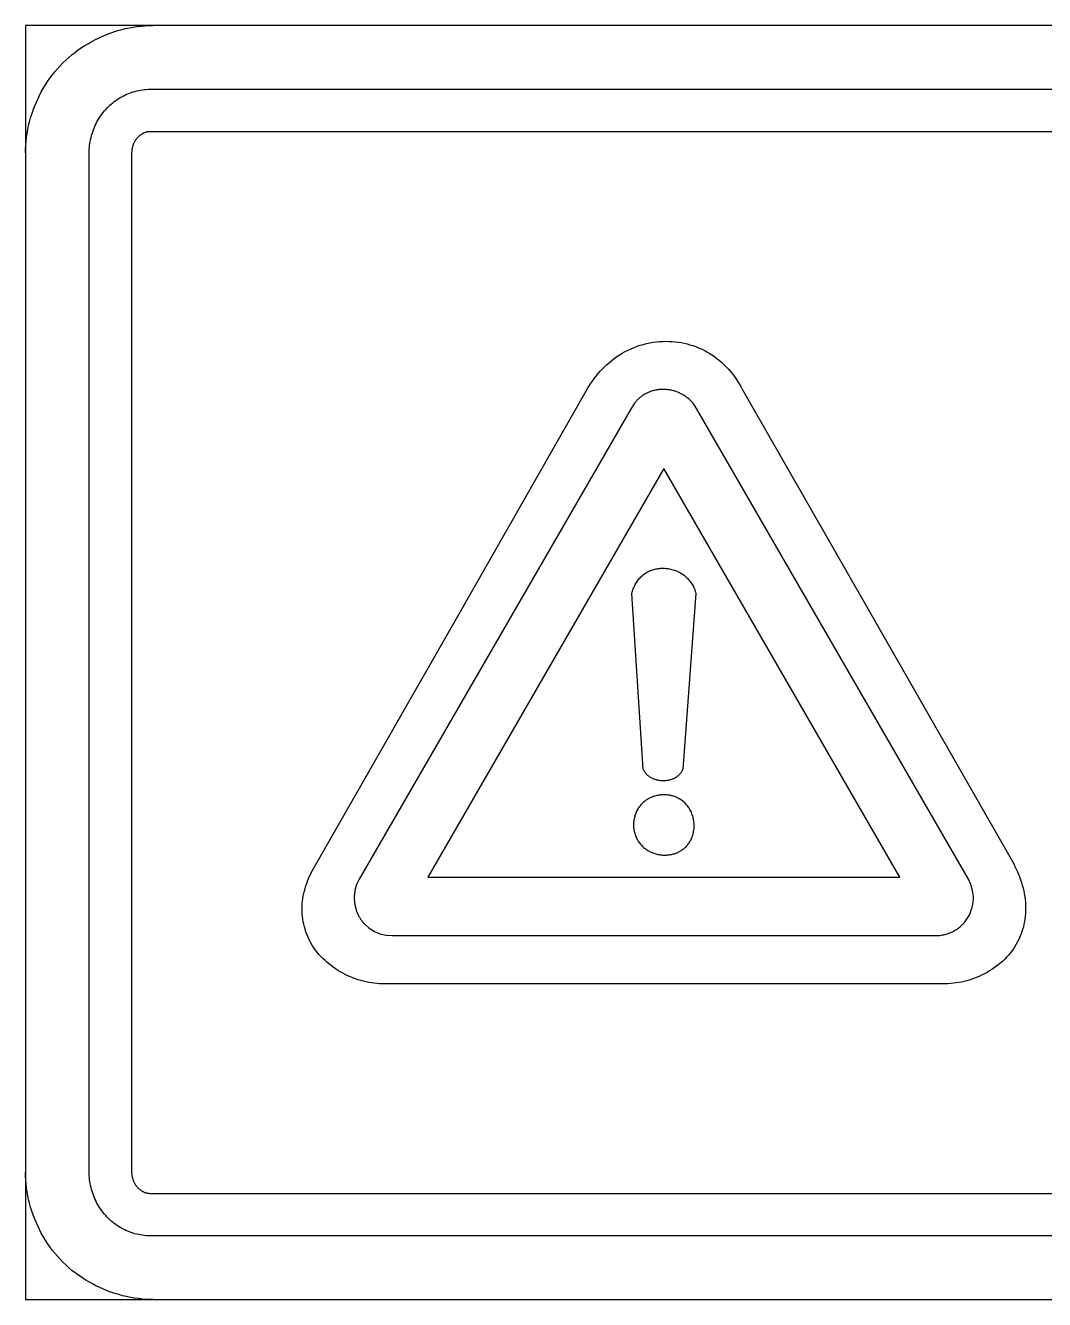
# Model space of a CAD drawing. Header units: millimetres. Extents: x 0 to 100, y -1 to 80.
# Drawn here: x 45.7 to 48.099, y 21.16 to 24.16 of the extents above; entities that cross this region are included whole.
import ezdxf

# ---------------------------------------------------------------- set-up
doc = ezdxf.new("R2010")
doc.units = ezdxf.units.MM
doc.layers.add('4403-06244_0', color=7, linetype='Continuous')

msp = doc.modelspace()

# ---------------------------------------------------------------- linework, layer by layer
at = {"layer": '4403-06244_0', "color": 7, "linetype": 'Continuous'}
for p, q in [((54.5, 24.16), (45.7, 24.16)), ((45.7, 24.16), (45.7, 21.16)), ((45.9929, 24.0099), (54.207, 24.0099)), ((54.25, 23.9099), (45.9929, 23.9099)), ((45.85, 21.4603), (45.85, 23.8594)), ((45.95, 23.8594), (45.95, 21.4603)), ((46.7146, 22.7638), (47.0228, 23.3038)), ((47.3876, 23.3038), (47.6967, 22.7638)), ((47.1262, 23.2582), (46.4857, 22.1497)), ((47.1339, 23.2703), (47.1262, 23.2582)), ((47.28, 23.2582), (47.2718, 23.2703)), ((47.92, 22.1497), (47.28, 23.2582)), ((47.2031, 23.117), (46.6472, 22.1541)), ((47.759, 22.1541), (47.2031, 23.117)), ((47.1547, 22.409), (47.1277, 22.8227)), ((47.2785, 22.8227), (47.2475, 22.409)), ((46.4056, 22.2224), (46.7146, 22.7638)), ((47.6967, 22.7638), (48.0268, 22.1857)), ((46.3773, 22.1729), (46.4056, 22.2224)), ((46.4857, 22.1497), (46.4796, 22.137)), ((46.6472, 22.1541), (47.759, 22.1541)), ((47.926, 22.137), (47.92, 22.1497)), ((46.4758, 22.1233), (46.4742, 22.109)), ((46.4796, 22.137), (46.4758, 22.1233)), ((47.9298, 22.1233), (47.926, 22.137)), ((47.932, 22.109), (47.9298, 22.1233)), ((46.4989, 22.0437), (46.5093, 22.0343)), ((46.5093, 22.0343), (46.5214, 22.0266)), ((46.5214, 22.0266), (46.5346, 22.0211)), ((46.5346, 22.0211), (46.5489, 22.0178)), ((46.5489, 22.0178), (46.5632, 22.0167)), ((46.5632, 22.0167), (47.843, 22.0167)), ((47.8659, 21.9034), (46.54, 21.9034)), ((45.9929, 21.4099), (54.207, 21.4099)), ((54.207, 21.3099), (45.9929, 21.3099)), ((45.7, 21.16), (54.5, 21.16)), ((46, 21.1599), (45.994, 21.16))]:
    msp.add_line(p, q, dxfattribs=at)
for points in [[(45.7, 23.8599), (45.7002, 23.8691), (45.7006, 23.8783), (45.7014, 23.8875), (45.7024, 23.8967), (45.7038, 23.906), (45.7054, 23.9151), (45.7074, 23.9243), (45.7096, 23.9334), (45.7121, 23.9425), (45.7149, 23.9515), (45.718, 23.9604), (45.7213, 23.9692), (45.7249, 23.978), (45.7288, 23.9866), (45.7329, 23.9951), (45.7373, 24.0035), (45.742, 24.0118), (45.7469, 24.0199), (45.752, 24.0279), (45.7574, 24.0357), (45.7631, 24.0433), (45.769, 24.0508), (45.7751, 24.058), (45.7814, 24.065), (45.788, 24.0719), (45.7949, 24.0785), (45.8019, 24.0848), (45.8091, 24.0909), (45.8166, 24.0968), (45.8242, 24.1025), (45.832, 24.1079), (45.84, 24.113), (45.8481, 24.1179), (45.8564, 24.1226), (45.8648, 24.127), (45.8733, 24.1311), (45.8819, 24.135), (45.8907, 24.1386), (45.8995, 24.1419), (45.9084, 24.145), (45.9174, 24.1478), (45.9265, 24.1503), (45.9356, 24.1525), (45.9448, 24.1545), (45.9539, 24.1561), (45.9632, 24.1575), (45.9724, 24.1585), (45.9816, 24.1593), (45.9908, 24.1597), (46, 24.1599)], [(45.85, 23.8594), (45.8501, 23.864), (45.8503, 23.8686), (45.8506, 23.8732), (45.8511, 23.8778), (45.8518, 23.8824), (45.8525, 23.887), (45.8534, 23.8915), (45.8545, 23.8961), (45.8556, 23.9006), (45.8569, 23.9051), (45.8584, 23.9096), (45.8599, 23.914), (45.8616, 23.9184), (45.8635, 23.9227), (45.8654, 23.927), (45.8675, 23.9312), (45.8698, 23.9354), (45.8721, 23.9395), (45.8746, 23.9435), (45.8772, 23.9474), (45.8799, 23.9513), (45.8827, 23.955), (45.8857, 23.9587), (45.8888, 23.9622), (45.892, 23.9657), (45.8952, 23.9689), (45.8985, 23.9721), (45.9019, 23.9751), (45.9055, 23.978), (45.9091, 23.9808), (45.9128, 23.9835), (45.9165, 23.9861), (45.9204, 23.9885), (45.9243, 23.9909), (45.9283, 23.9931), (45.9324, 23.9952), (45.9365, 23.9971), (45.9406, 23.999), (45.9448, 24.0007), (45.9491, 24.0022), (45.9534, 24.0036), (45.9577, 24.0049), (45.9621, 24.0061), (45.9664, 24.0071), (45.9708, 24.0079), (45.9752, 24.0086), (45.9797, 24.0092), (45.9841, 24.0096), (45.9885, 24.0098), (45.9929, 24.0099)], [(45.9929, 23.9099), (45.9917, 23.9099), (45.9904, 23.9098), (45.9892, 23.9097), (45.9879, 23.9095), (45.9867, 23.9093), (45.9854, 23.909), (45.9842, 23.9087), (45.983, 23.9083), (45.9818, 23.9079), (45.9805, 23.9075), (45.9794, 23.907), (45.9782, 23.9065), (45.977, 23.9059), (45.9758, 23.9053), (45.9747, 23.9047), (45.9736, 23.904), (45.9725, 23.9033), (45.9714, 23.9025), (45.9703, 23.9018), (45.9693, 23.901), (45.9682, 23.9002), (45.9672, 23.8993), (45.9663, 23.8984), (45.9653, 23.8975), (45.9644, 23.8966), (45.9635, 23.8956), (45.9626, 23.8946), (45.9618, 23.8936), (45.9608, 23.8924), (45.9598, 23.8912), (45.959, 23.8899), (45.9581, 23.8886), (45.9573, 23.8872), (45.9566, 23.8859), (45.9558, 23.8845), (45.9552, 23.8831), (45.9545, 23.8817), (45.9539, 23.8803), (45.9534, 23.8789), (45.9529, 23.8774), (45.9524, 23.876), (45.952, 23.8745), (45.9516, 23.873), (45.9513, 23.8715), (45.951, 23.87), (45.9507, 23.8685), (45.9505, 23.867), (45.9503, 23.8655), (45.9502, 23.864), (45.9501, 23.8625), (45.95, 23.8609), (45.95, 23.8594)], [(47.0228, 23.3038), (47.0266, 23.3102), (47.0306, 23.3164), (47.0347, 23.3225), (47.0391, 23.3286), (47.0436, 23.3344), (47.0484, 23.3402), (47.0533, 23.3458), (47.0584, 23.3513), (47.0637, 23.3566), (47.0691, 23.3617), (47.0747, 23.3666), (47.0805, 23.3713), (47.0864, 23.3759), (47.0925, 23.3802), (47.0987, 23.3843), (47.1051, 23.3882), (47.1118, 23.392), (47.1187, 23.3955), (47.1258, 23.3988), (47.1329, 23.4018), (47.1401, 23.4045), (47.1475, 23.4069), (47.1549, 23.4091), (47.1624, 23.411), (47.1699, 23.4126), (47.1776, 23.414), (47.1852, 23.415), (47.1929, 23.4157), (47.2006, 23.4162), (47.2084, 23.4163), (47.2155, 23.4162), (47.2226, 23.4158), (47.2297, 23.4152), (47.2368, 23.4143), (47.2438, 23.4131), (47.2508, 23.4117), (47.2577, 23.4101), (47.2646, 23.4082), (47.2714, 23.4061), (47.2781, 23.4037), (47.2847, 23.4011), (47.2912, 23.3982), (47.2976, 23.3951), (47.3039, 23.3918), (47.3101, 23.3882), (47.3162, 23.3843), (47.3222, 23.3802), (47.328, 23.3759), (47.3337, 23.3713), (47.3392, 23.3666), (47.3445, 23.3616), (47.3497, 23.3565), (47.3547, 23.3512), (47.3595, 23.3458), (47.3641, 23.3401), (47.3686, 23.3344), (47.3728, 23.3285), (47.3768, 23.3225), (47.3806, 23.3163), (47.3842, 23.3101), (47.3876, 23.3038)], [(47.1959, 23.3027), (47.1941, 23.3026), (47.1923, 23.3025), (47.1904, 23.3023), (47.1885, 23.3021), (47.1867, 23.3018), (47.1848, 23.3015), (47.183, 23.3012), (47.1811, 23.3008), (47.1792, 23.3003), (47.1774, 23.2998), (47.1756, 23.2993), (47.1737, 23.2987), (47.1719, 23.298), (47.1701, 23.2974), (47.1683, 23.2967), (47.1665, 23.2959), (47.1648, 23.2951), (47.163, 23.2943), (47.1613, 23.2934), (47.1596, 23.2925), (47.1579, 23.2915), (47.1562, 23.2905), (47.1546, 23.2895), (47.153, 23.2884), (47.1514, 23.2873), (47.1498, 23.2862), (47.1483, 23.2851), (47.1468, 23.2839), (47.1453, 23.2826), (47.1439, 23.2814), (47.1425, 23.2801), (47.1411, 23.2788), (47.1398, 23.2774), (47.1385, 23.276), (47.1373, 23.2746), (47.1361, 23.2732), (47.135, 23.2717), (47.1339, 23.2703)], [(47.2718, 23.2703), (47.2704, 23.2719), (47.2691, 23.2734), (47.2677, 23.275), (47.2662, 23.2765), (47.2647, 23.2779), (47.2631, 23.2794), (47.2615, 23.2808), (47.2599, 23.2821), (47.2582, 23.2835), (47.2565, 23.2848), (47.2548, 23.286), (47.253, 23.2872), (47.2512, 23.2884), (47.2493, 23.2896), (47.2474, 23.2907), (47.2455, 23.2917), (47.2436, 23.2928), (47.2416, 23.2937), (47.2397, 23.2947), (47.2377, 23.2956), (47.2357, 23.2964), (47.2336, 23.2972), (47.2316, 23.2979), (47.2295, 23.2986), (47.2274, 23.2993), (47.2253, 23.2999), (47.2232, 23.3004), (47.2211, 23.3009), (47.219, 23.3014), (47.2169, 23.3018), (47.2148, 23.3021), (47.2127, 23.3024), (47.2106, 23.3027), (47.2085, 23.3028), (47.2064, 23.303), (47.2043, 23.303), (47.2022, 23.303), (47.2001, 23.303), (47.198, 23.3028), (47.1959, 23.3027)], [(47.1277, 22.8227), (47.1284, 22.8254), (47.1292, 22.828), (47.13, 22.8307), (47.131, 22.8333), (47.1321, 22.8359), (47.1332, 22.8385), (47.1344, 22.841), (47.1357, 22.8435), (47.1371, 22.846), (47.1386, 22.8484), (47.1402, 22.8507), (47.1418, 22.853), (47.1435, 22.8553), (47.1453, 22.8574), (47.1472, 22.8595), (47.1491, 22.8615), (47.1511, 22.8635), (47.1532, 22.8653), (47.1554, 22.8671), (47.1576, 22.8687), (47.1599, 22.8703), (47.1622, 22.8717), (47.1646, 22.8731), (47.167, 22.8743), (47.1695, 22.8755), (47.172, 22.8765), (47.1746, 22.8775), (47.1772, 22.8783), (47.1798, 22.8791), (47.1825, 22.8798), (47.1852, 22.8803), (47.1879, 22.8808), (47.1907, 22.8812), (47.1934, 22.8815), (47.1962, 22.8817), (47.1989, 22.8819), (47.2017, 22.8819), (47.2045, 22.8818), (47.2074, 22.8816), (47.2103, 22.8814), (47.2132, 22.881), (47.2161, 22.8805), (47.219, 22.8799), (47.2219, 22.8793), (47.2247, 22.8785), (47.2275, 22.8776), (47.2302, 22.8766), (47.2329, 22.8756), (47.2356, 22.8744), (47.2383, 22.8731), (47.2408, 22.8718), (47.2434, 22.8703), (47.2458, 22.8687), (47.2483, 22.8671), (47.2506, 22.8653), (47.2529, 22.8635), (47.255, 22.8616), (47.2572, 22.8596), (47.2592, 22.8576), (47.2612, 22.8555), (47.263, 22.8533), (47.2649, 22.851), (47.2666, 22.8486), (47.2682, 22.8462), (47.2697, 22.8438), (47.2712, 22.8413), (47.2725, 22.8388), (47.2738, 22.8362), (47.2749, 22.8335), (47.276, 22.8309), (47.2769, 22.8282), (47.2777, 22.8255), (47.2785, 22.8227)], [(47.2475, 22.409), (47.247, 22.4076), (47.2465, 22.4062), (47.2459, 22.4048), (47.2452, 22.4035), (47.2444, 22.4022), (47.2436, 22.4009), (47.2428, 22.3997), (47.2418, 22.3985), (47.2409, 22.3974), (47.2398, 22.3963), (47.2388, 22.3952), (47.2376, 22.3941), (47.2365, 22.3931), (47.2352, 22.3921), (47.234, 22.3912), (47.2327, 22.3903), (47.2313, 22.3894), (47.23, 22.3886), (47.2286, 22.3878), (47.2271, 22.3871), (47.2256, 22.3864), (47.2241, 22.3857), (47.2226, 22.3851), (47.2211, 22.3845), (47.2195, 22.384), (47.2179, 22.3835), (47.2163, 22.3831), (47.2147, 22.3827), (47.213, 22.3823), (47.2114, 22.382), (47.2097, 22.3818), (47.208, 22.3816), (47.2063, 22.3814), (47.2046, 22.3813), (47.2029, 22.3812), (47.2012, 22.3812), (47.1995, 22.3812), (47.1977, 22.3813), (47.196, 22.3815), (47.1942, 22.3816), (47.1925, 22.3819), (47.1908, 22.3822), (47.1891, 22.3825), (47.1874, 22.3829), (47.1858, 22.3833), (47.1841, 22.3838), (47.1825, 22.3843), (47.1809, 22.3849), (47.1793, 22.3855), (47.1778, 22.3861), (47.1762, 22.3868), (47.1747, 22.3876), (47.1733, 22.3883), (47.1719, 22.3892), (47.1705, 22.39), (47.1691, 22.3909), (47.1678, 22.3919), (47.1665, 22.3929), (47.1653, 22.3939), (47.1641, 22.3949), (47.163, 22.396), (47.1619, 22.3972), (47.1609, 22.3983), (47.1599, 22.3996), (47.159, 22.4008), (47.1581, 22.4021), (47.1573, 22.4034), (47.1566, 22.4047), (47.1559, 22.4061), (47.1553, 22.4075), (47.1547, 22.409)], [(47.2746, 22.2775), (47.2744, 22.2808), (47.274, 22.2839), (47.2736, 22.287), (47.2731, 22.29), (47.2724, 22.2929), (47.2717, 22.2958), (47.271, 22.2986), (47.2701, 22.3013), (47.2691, 22.3039), (47.2681, 22.3064), (47.267, 22.3089), (47.2658, 22.3113), (47.2646, 22.3136), (47.2633, 22.3158), (47.2619, 22.318), (47.2604, 22.3201), (47.2589, 22.3221), (47.2574, 22.3241), (47.2557, 22.3259), (47.2541, 22.3277), (47.2523, 22.3294), (47.2505, 22.3311), (47.2487, 22.3326), (47.2468, 22.3341), (47.2449, 22.3355), (47.2429, 22.3369), (47.2409, 22.3381), (47.2389, 22.3393), (47.2368, 22.3405), (47.2347, 22.3415), (47.2325, 22.3425), (47.2304, 22.3434), (47.2282, 22.3442), (47.2259, 22.3449), (47.2237, 22.3456), (47.2214, 22.3462), (47.2191, 22.3468), (47.2168, 22.3472), (47.2145, 22.3476), (47.2122, 22.3479), (47.2099, 22.3482), (47.2075, 22.3483), (47.2052, 22.3484), (47.2028, 22.3485), (47.2005, 22.3484), (47.1982, 22.3483), (47.1958, 22.3481), (47.1935, 22.3479), (47.1912, 22.3475), (47.1889, 22.3471), (47.1866, 22.3467), (47.1843, 22.3461), (47.182, 22.3455), (47.1798, 22.3448), (47.1776, 22.3441), (47.1754, 22.3432), (47.1732, 22.3423), (47.1711, 22.3414), (47.169, 22.3404), (47.1669, 22.3392), (47.1649, 22.3381), (47.1629, 22.3368), (47.1609, 22.3355), (47.159, 22.3341), (47.1571, 22.3327), (47.1553, 22.3312), (47.1535, 22.3296), (47.1518, 22.3279), (47.1501, 22.3262), (47.1485, 22.3244), (47.147, 22.3225), (47.1455, 22.3206), (47.144, 22.3186), (47.1427, 22.3166), (47.1414, 22.3144), (47.1401, 22.3122), (47.139, 22.3099), (47.1379, 22.3076), (47.1369, 22.3052), (47.136, 22.3027), (47.1351, 22.3002), (47.1344, 22.2976), (47.1337, 22.2949), (47.1331, 22.2922), (47.1326, 22.2894), (47.1322, 22.2865), (47.1319, 22.2836), (47.1317, 22.2806), (47.1315, 22.2775)], [(47.1315, 22.2775), (47.1317, 22.2745), (47.1319, 22.2716), (47.1322, 22.2687), (47.1326, 22.2659), (47.1331, 22.2631), (47.1337, 22.2605), (47.1344, 22.2578), (47.1352, 22.2553), (47.136, 22.2528), (47.137, 22.2503), (47.138, 22.248), (47.1391, 22.2457), (47.1402, 22.2434), (47.1414, 22.2413), (47.1427, 22.2391), (47.1441, 22.2371), (47.1455, 22.2351), (47.147, 22.2332), (47.1485, 22.2313), (47.1501, 22.2296), (47.1518, 22.2278), (47.1535, 22.2262), (47.1553, 22.2246), (47.1571, 22.2231), (47.1589, 22.2216), (47.1608, 22.2202), (47.1628, 22.2189), (47.1648, 22.2176), (47.1668, 22.2164), (47.1689, 22.2153), (47.1709, 22.2142), (47.1731, 22.2132), (47.1752, 22.2123), (47.1774, 22.2114), (47.1796, 22.2107), (47.1818, 22.2099), (47.1841, 22.2093), (47.1863, 22.2087), (47.1886, 22.2081), (47.1909, 22.2077), (47.1932, 22.2073), (47.1955, 22.207), (47.1978, 22.2067), (47.2002, 22.2065), (47.2025, 22.2064), (47.2048, 22.2064), (47.2071, 22.2064), (47.2095, 22.2065), (47.2118, 22.2067), (47.2141, 22.2069), (47.2164, 22.2072), (47.2187, 22.2075), (47.2209, 22.208), (47.2232, 22.2085), (47.2254, 22.2091), (47.2277, 22.2097), (47.2298, 22.2104), (47.232, 22.2112), (47.2341, 22.2121), (47.2362, 22.213), (47.2383, 22.214), (47.2404, 22.2151), (47.2424, 22.2162), (47.2443, 22.2174), (47.2462, 22.2187), (47.2481, 22.2201), (47.25, 22.2215), (47.2517, 22.223), (47.2535, 22.2246), (47.2552, 22.2262), (47.2568, 22.2279), (47.2584, 22.2297), (47.2599, 22.2316), (47.2613, 22.2335), (47.2627, 22.2355), (47.264, 22.2376), (47.2653, 22.2397), (47.2665, 22.2419), (47.2676, 22.2442), (47.2687, 22.2466), (47.2696, 22.249), (47.2705, 22.2516), (47.2713, 22.2541), (47.272, 22.2568), (47.2727, 22.2595), (47.2732, 22.2624), (47.2737, 22.2652), (47.2741, 22.2682), (47.2743, 22.2712), (47.2745, 22.2743), (47.2746, 22.2775)], [(46.54, 21.9034), (46.5337, 21.9036), (46.5274, 21.9041), (46.5211, 21.9047), (46.5147, 21.9056), (46.5084, 21.9066), (46.5021, 21.9079), (46.4958, 21.9094), (46.4895, 21.9111), (46.4833, 21.913), (46.4771, 21.9151), (46.4709, 21.9174), (46.4649, 21.9198), (46.4588, 21.9225), (46.4529, 21.9253), (46.4471, 21.9284), (46.4413, 21.9316), (46.4357, 21.9349), (46.4301, 21.9385), (46.4247, 21.9422), (46.4195, 21.9461), (46.4143, 21.9501), (46.4093, 21.9543), (46.4045, 21.9587), (46.3998, 21.9632), (46.3953, 21.9678), (46.391, 21.9726), (46.3869, 21.9776), (46.383, 21.9827), (46.3793, 21.9879), (46.3759, 21.993), (46.3728, 21.9983), (46.3698, 22.0037), (46.3671, 22.0091), (46.3645, 22.0147), (46.3622, 22.0203), (46.3601, 22.0261), (46.3582, 22.0318), (46.3566, 22.0377), (46.3551, 22.0436), (46.3539, 22.0496), (46.3529, 22.0556), (46.3521, 22.0616), (46.3516, 22.0676), (46.3513, 22.0737), (46.3512, 22.0798), (46.3513, 22.0859), (46.3517, 22.092), (46.3523, 22.098), (46.3531, 22.1041), (46.3541, 22.1101), (46.3554, 22.1161), (46.3568, 22.1221), (46.3584, 22.128), (46.3602, 22.1339), (46.3621, 22.1397), (46.3643, 22.1454), (46.3666, 22.1511), (46.369, 22.1567), (46.3717, 22.1622), (46.3744, 22.1676), (46.3773, 22.1729)], [(48.0268, 22.1857), (48.0298, 22.1797), (48.0327, 22.1736), (48.0355, 22.1674), (48.0381, 22.1612), (48.0406, 22.1549), (48.0429, 22.1485), (48.045, 22.142), (48.047, 22.1355), (48.0487, 22.1289), (48.0503, 22.1223), (48.0516, 22.1156), (48.0528, 22.1089), (48.0537, 22.1022), (48.0543, 22.0955), (48.0548, 22.0887), (48.0549, 22.082), (48.0549, 22.0752), (48.0545, 22.0689), (48.054, 22.0626), (48.0532, 22.0563), (48.0522, 22.05), (48.051, 22.0438), (48.0495, 22.0376), (48.0478, 22.0315), (48.0459, 22.0254), (48.0438, 22.0195), (48.0414, 22.0136), (48.0388, 22.0078), (48.0359, 22.0021), (48.0329, 21.9965), (48.0296, 21.991), (48.0261, 21.9857), (48.0224, 21.9805), (48.0185, 21.9755), (48.0144, 21.9706), (48.0101, 21.9659), (48.0056, 21.9613), (48.0009, 21.9569), (47.9961, 21.9526), (47.9911, 21.9485), (47.986, 21.9445), (47.9807, 21.9407), (47.9753, 21.9371), (47.9698, 21.9336), (47.9642, 21.9303), (47.9584, 21.9272), (47.9526, 21.9242), (47.9467, 21.9215), (47.9407, 21.9189), (47.9346, 21.9165), (47.9285, 21.9143), (47.9223, 21.9123), (47.9161, 21.9105), (47.9098, 21.9089), (47.9036, 21.9075), (47.8973, 21.9063), (47.891, 21.9053), (47.8847, 21.9045), (47.8784, 21.9039), (47.8722, 21.9036), (47.8659, 21.9034)], [(46.4742, 22.109), (46.4741, 22.1071), (46.4741, 22.1052), (46.4741, 22.1033), (46.4742, 22.1014), (46.4743, 22.0995), (46.4744, 22.0975), (46.4746, 22.0956), (46.4749, 22.0937), (46.4752, 22.0918), (46.4755, 22.0898), (46.4759, 22.0879), (46.4763, 22.086), (46.4767, 22.0841), (46.4772, 22.0821), (46.4777, 22.0802), (46.4783, 22.0784), (46.4789, 22.0765), (46.4795, 22.0746), (46.4802, 22.0728), (46.4809, 22.0709), (46.4817, 22.0691), (46.4825, 22.0673), (46.4833, 22.0655), (46.4842, 22.0638), (46.4851, 22.0621), (46.4861, 22.0604), (46.4871, 22.0587), (46.4881, 22.057), (46.4891, 22.0554), (46.4902, 22.0538), (46.4914, 22.0522), (46.4925, 22.0507), (46.4937, 22.0492), (46.495, 22.0478), (46.4962, 22.0464), (46.4975, 22.045), (46.4989, 22.0437)], [(47.843, 22.0167), (47.8457, 22.0168), (47.8484, 22.0169), (47.8511, 22.0171), (47.8538, 22.0174), (47.8565, 22.0178), (47.8592, 22.0183), (47.8619, 22.0188), (47.8645, 22.0195), (47.8672, 22.0202), (47.8698, 22.021), (47.8725, 22.0218), (47.8751, 22.0228), (47.8776, 22.0238), (47.8802, 22.0249), (47.8827, 22.0261), (47.8851, 22.0274), (47.8876, 22.0287), (47.89, 22.0301), (47.8923, 22.0316), (47.8946, 22.0331), (47.8969, 22.0347), (47.8991, 22.0364), (47.9012, 22.0382), (47.9033, 22.04), (47.9053, 22.0419), (47.9072, 22.0438), (47.9091, 22.0458), (47.9109, 22.0479), (47.9127, 22.0501), (47.9143, 22.0523), (47.9159, 22.0545), (47.9174, 22.0568), (47.9189, 22.0592), (47.9203, 22.0616), (47.9216, 22.064), (47.9228, 22.0665), (47.924, 22.069), (47.925, 22.0716), (47.9261, 22.0742), (47.927, 22.0768), (47.9278, 22.0794), (47.9286, 22.0821), (47.9293, 22.0847), (47.9299, 22.0874), (47.9305, 22.0901), (47.9309, 22.0928), (47.9313, 22.0955), (47.9316, 22.0982), (47.9319, 22.1009), (47.932, 22.1036), (47.9321, 22.1063), (47.932, 22.109)], [(45.994, 21.16), (45.9847, 21.1603), (45.9753, 21.161), (45.966, 21.162), (45.9566, 21.1633), (45.9473, 21.1649), (45.938, 21.1667), (45.9288, 21.1689), (45.9195, 21.1714), (45.9104, 21.1742), (45.9013, 21.1772), (45.8923, 21.1805), (45.8835, 21.1842), (45.8747, 21.188), (45.866, 21.1922), (45.8575, 21.1966), (45.849, 21.2013), (45.8408, 21.2063), (45.8327, 21.2115), (45.8248, 21.2169), (45.817, 21.2226), (45.8095, 21.2286), (45.8021, 21.2348), (45.795, 21.2413), (45.788, 21.2479), (45.7815, 21.2548), (45.7751, 21.2618), (45.769, 21.269), (45.7631, 21.2765), (45.7574, 21.2841), (45.752, 21.2919), (45.7469, 21.2999), (45.742, 21.308), (45.7373, 21.3163), (45.7329, 21.3247), (45.7288, 21.3332), (45.7249, 21.3418), (45.7213, 21.3506), (45.718, 21.3594), (45.7149, 21.3683), (45.7121, 21.3773), (45.7096, 21.3864), (45.7074, 21.3955), (45.7054, 21.4047), (45.7038, 21.4138), (45.7024, 21.4231), (45.7014, 21.4323), (45.7006, 21.4415), (45.7002, 21.4507), (45.7, 21.4599)], [(45.9929, 21.3099), (45.9885, 21.31), (45.9841, 21.3102), (45.9797, 21.3106), (45.9752, 21.3112), (45.9708, 21.3119), (45.9664, 21.3127), (45.9621, 21.3137), (45.9577, 21.3149), (45.9534, 21.3161), (45.9491, 21.3176), (45.9448, 21.3191), (45.9406, 21.3208), (45.9365, 21.3227), (45.9324, 21.3246), (45.9283, 21.3267), (45.9243, 21.3289), (45.9204, 21.3313), (45.9165, 21.3337), (45.9128, 21.3363), (45.9091, 21.339), (45.9055, 21.3418), (45.902, 21.3447), (45.8985, 21.3477), (45.8952, 21.3509), (45.892, 21.3541), (45.8888, 21.3576), (45.8857, 21.3611), (45.8827, 21.3648), (45.8799, 21.3686), (45.8772, 21.3724), (45.8746, 21.3763), (45.8721, 21.3803), (45.8698, 21.3844), (45.8675, 21.3886), (45.8654, 21.3928), (45.8635, 21.3971), (45.8617, 21.4014), (45.86, 21.4058), (45.8584, 21.4102), (45.8569, 21.4147), (45.8556, 21.4192), (45.8545, 21.4237), (45.8534, 21.4282), (45.8525, 21.4328), (45.8518, 21.4374), (45.8511, 21.442), (45.8506, 21.4466), (45.8503, 21.4512), (45.8501, 21.4558), (45.85, 21.4603)], [(45.95, 21.4603), (45.95, 21.4588), (45.9501, 21.4573), (45.9502, 21.4558), (45.9503, 21.4543), (45.9505, 21.4528), (45.9507, 21.4513), (45.951, 21.4498), (45.9513, 21.4483), (45.9516, 21.4468), (45.952, 21.4453), (45.9524, 21.4438), (45.9529, 21.4424), (45.9534, 21.4409), (45.954, 21.4395), (45.9545, 21.4381), (45.9552, 21.4367), (45.9559, 21.4353), (45.9566, 21.4339), (45.9573, 21.4326), (45.9581, 21.4312), (45.959, 21.4299), (45.9599, 21.4286), (45.9608, 21.4274), (45.9618, 21.4262), (45.9626, 21.4252), (45.9635, 21.4242), (45.9644, 21.4232), (45.9653, 21.4223), (45.9663, 21.4214), (45.9673, 21.4205), (45.9683, 21.4196), (45.9693, 21.4188), (45.9703, 21.418), (45.9714, 21.4173), (45.9725, 21.4165), (45.9736, 21.4158), (45.9747, 21.4151), (45.9759, 21.4145), (45.977, 21.4139), (45.9782, 21.4133), (45.9794, 21.4128), (45.9806, 21.4123), (45.9818, 21.4119), (45.983, 21.4115), (45.9842, 21.4111), (45.9854, 21.4108), (45.9867, 21.4105), (45.9879, 21.4103), (45.9892, 21.4101), (45.9904, 21.41), (45.9917, 21.4099), (45.9929, 21.4099)]]:
    msp.add_lwpolyline(points, dxfattribs=at)

doc.saveas('drawing.dxf')
